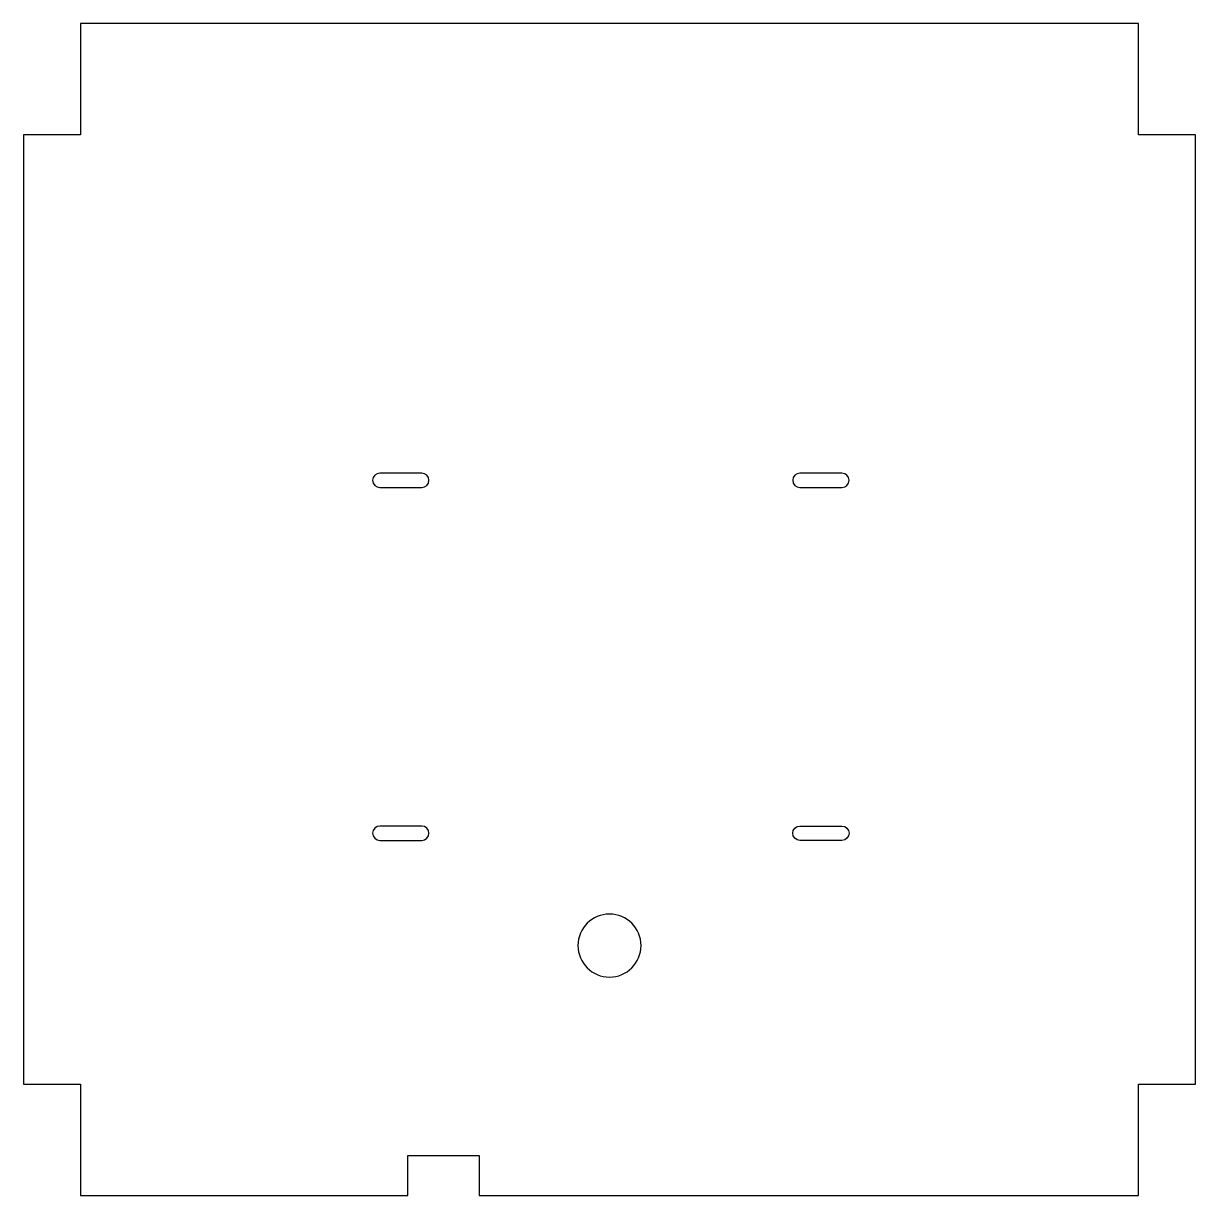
# Model space of a CAD drawing. Header units: millimetres. Extents: x -139 to 140, y -140 to 139.
import ezdxf

# ---------------------------------------------------------------- set-up
doc = ezdxf.new("R2010")
doc.units = ezdxf.units.MM
doc.layers.get('0').update_dxf_attribs({"linetype": 'CONTINUOUS'})

msp = doc.modelspace()

# ---------------------------------------------------------------- linework, layer by layer
msp.add_lwpolyline([(139.5, 113), (125.94, 113), (125.94, 139.5), (-125.94, 139.5), (-125.94, 113), (-139.5, 113), (-139.5, -113), (-125.94, -113), (-125.94, -139.5), (-48, -139.5), (-48, -130), (-31, -130), (-31, -139.5), (125.94, -139.5), (125.94, -113), (139.5, -113)], close=True)
for points in [[(-54.68, 32.45, 1), (-54.68, 29.05), (-44.68, 29.05, 1), (-44.68, 32.45)], [(45.32, 32.45, 1), (45.32, 29.05), (55.32, 29.05, 1), (55.32, 32.45)], [(-54.68, -51.55, 1), (-54.68, -54.95), (-44.68, -54.95, 1), (-44.68, -51.55)], [(55.32, -54.95), (45.32, -54.95, -1), (45.32, -51.55), (55.32, -51.55, -1)]]:
    msp.add_lwpolyline(points, format="xyb", close=True)
at = {"extrusion": (1.58214e-16, 0, -1)}
msp.add_circle((0, -80), 7.5, dxfattribs=at)

doc.saveas('drawing.dxf')
